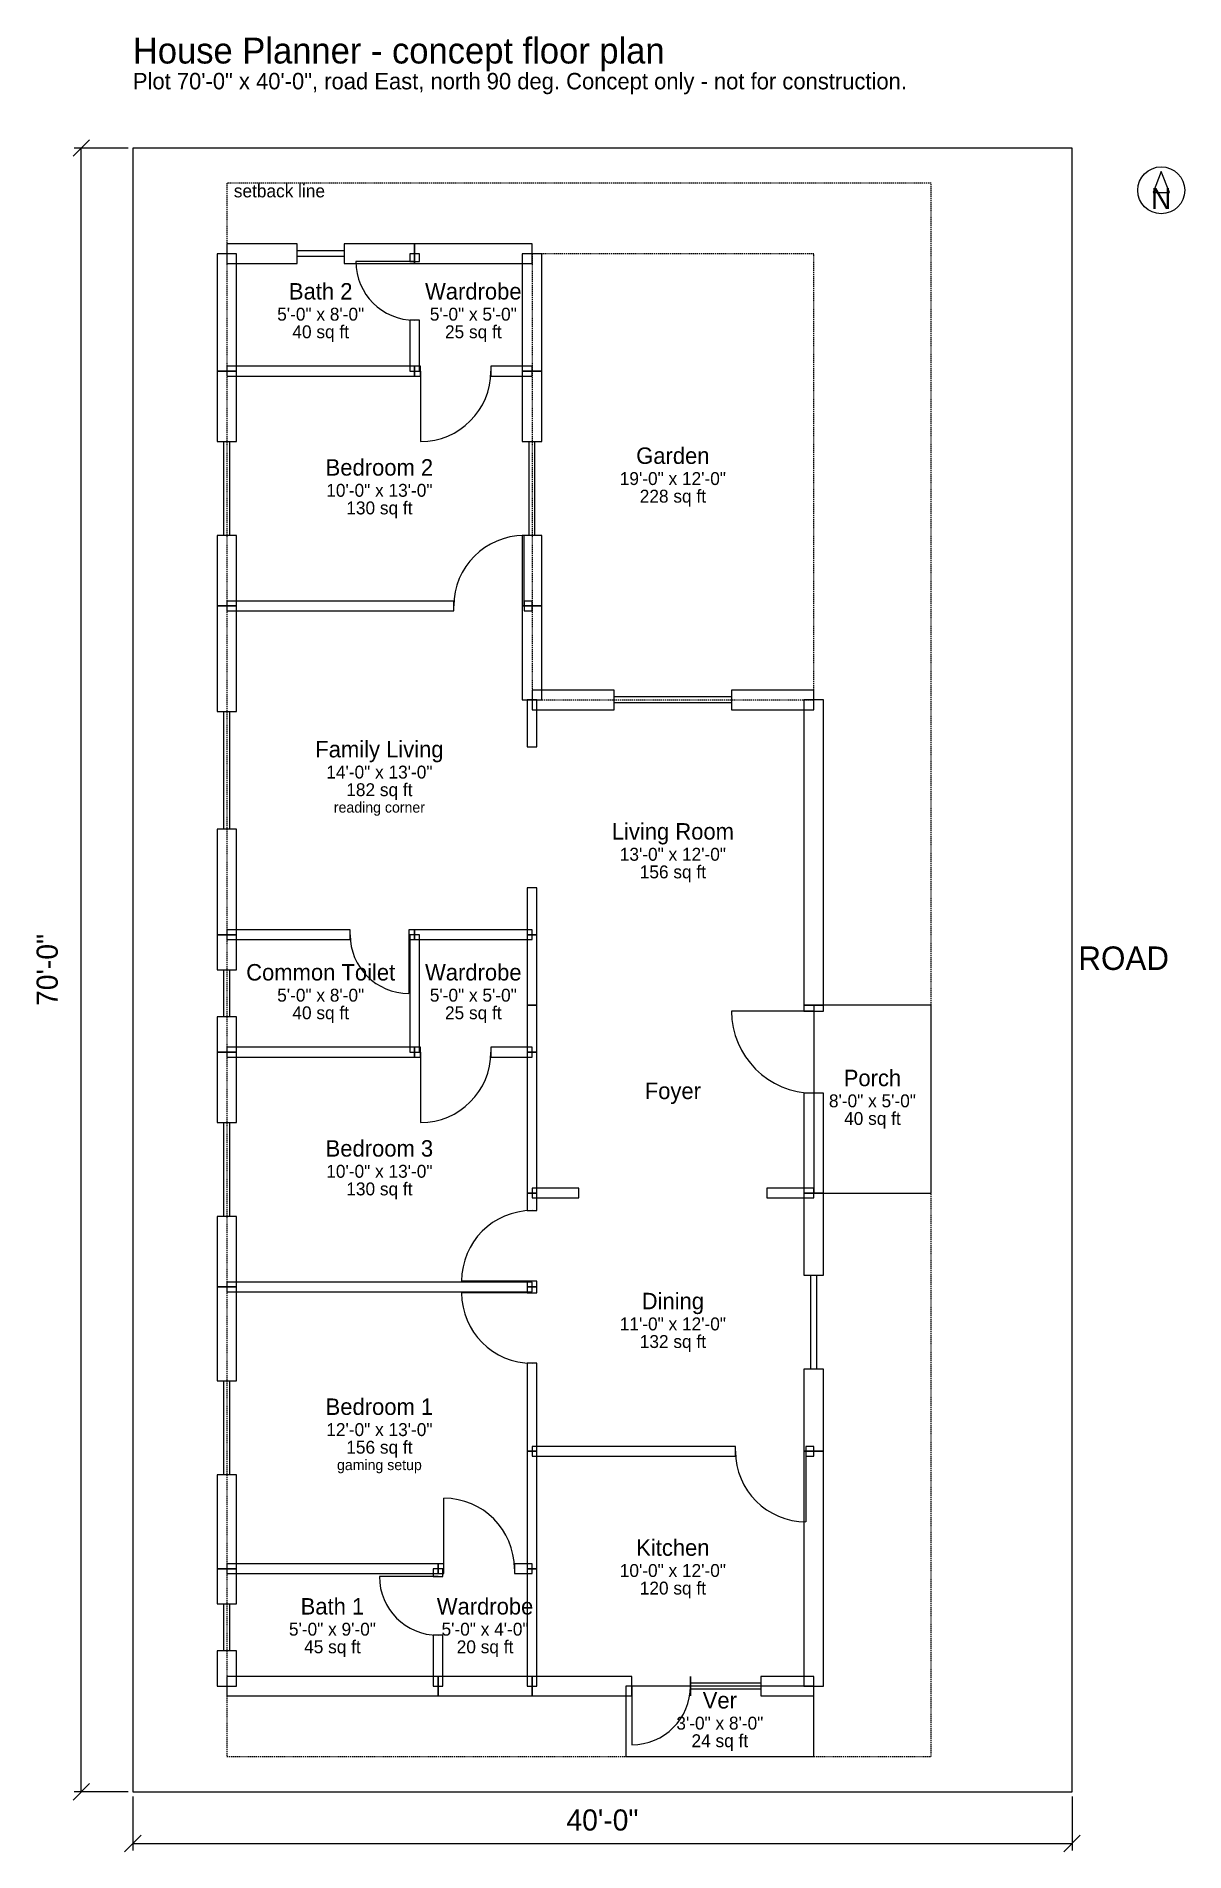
# Model space of a CAD drawing. Header units: inches. Extents: x -49 to 538, y -31 to 897.
import ezdxf
from ezdxf.enums import TextEntityAlignment as Align

# ---------------------------------------------------------------- set-up
doc = ezdxf.new("R2010")
doc.units = ezdxf.units.IN
doc.linetypes.add('DASHED', pattern=[1, 0.6, -0.4])
for name, color, linetype in [('DIMS', 1, 'CONTINUOUS'), ('DOORS', 2, 'CONTINUOUS'), ('LANDSCAPE', 94, 'CONTINUOUS'), ('NORTH', 7, 'CONTINUOUS'), ('PLOT', 8, 'CONTINUOUS'), ('ROAD', 8, 'CONTINUOUS'), ('SETBACK', 6, 'DASHED'), ('TEXT', 3, 'CONTINUOUS'), ('VERANDA', 30, 'CONTINUOUS'), ('WALLS', 7, 'CONTINUOUS'), ('WINDOWS', 4, 'CONTINUOUS')]:
    doc.layers.add(name, color=color, linetype=linetype)

msp = doc.modelspace()

# ---------------------------------------------------------------- linework, layer by layer
at = {"layer": 'DIMS'}
for p, q in [((-30.6, 835.8), (-22.2, 844.2)), ((-2.4, 840), (-30, 840)), ((-26.4, 0), (-26.4, 840)), ((-30.6, -4.2), (-22.2, 4.2)), ((-2.4, 0), (-30, 0)), ((0, -2.4), (0, -30)), ((480, -2.4), (480, -30)), ((-4.2, -30.6), (4.2, -22.2)), ((0, -26.4), (480, -26.4)), ((475.8, -30.6), (484.2, -22.2))]:
    msp.add_line(p, q, dxfattribs=at)
at = {"layer": 'DOORS'}
for p, q in [((144, 782), (114, 782)), ((147, 726), (147, 690)), ((200, 606), (200, 642)), ((141, 438), (141, 408)), ((348, 399), (306, 399)), ((147, 378), (147, 342)), ((204, 261), (168, 261)), ((204, 255), (168, 255)), ((344, 174), (344, 138)), ((159, 114), (159, 150)), ((156, 110), (126, 110)), ((255, 54), (255, 24))]:
    msp.add_line(p, q, dxfattribs=at)
for centre, radius, start, end in [((144, 782), 30, 180, 270), ((147, 726), 36, 270, 0), ((200, 606), 36, 90, 180), ((141, 438), 30, 180, 270), ((348, 399), 42, 180, 270), ((147, 378), 36, 270, 0), ((204, 261), 36, 90, 180), ((204, 255), 36, 180, 270), ((344, 174), 36, 180, 270), ((159, 114), 36, 0, 90), ((156, 110), 30, 180, 270), ((255, 54), 30, 270, 0)]:
    msp.add_arc(centre, radius, start, end, dxfattribs=at)
at = {"layer": 'LANDSCAPE', "linetype": 'DASHED'}
for p, q in [((348, 786), (204, 786)), ((204, 786), (204, 558)), ((348, 558), (348, 786)), ((204, 558), (348, 558))]:
    msp.add_line(p, q, dxfattribs=at)
at = {"layer": 'NORTH'}
for p, q in [((525.6, 828), (521.4, 817.2)), ((529.8, 817.2), (525.6, 828)), ((521.4, 817.2), (529.8, 817.2))]:
    msp.add_line(p, q, dxfattribs=at)
msp.add_circle((525.6, 818.4), 12, dxfattribs=at)
at = {"layer": 'PLOT'}
for p, q in [((480, 840), (0, 840)), ((0, 840), (0, 0)), ((480, 0), (480, 840)), ((0, 0), (480, 0))]:
    msp.add_line(p, q, dxfattribs=at)
at = {"layer": 'ROAD'}
msp.add_line((480, 0), (480, 840), dxfattribs=at)
at = {"layer": 'SETBACK'}
for p, q in [((408, 822), (48, 822)), ((48, 822), (48, 18)), ((408, 18), (408, 822)), ((48, 18), (408, 18))]:
    msp.add_line(p, q, dxfattribs=at)
at = {"layer": 'VERANDA'}
for p, q in [((408, 402), (348, 402)), ((348, 402), (348, 306)), ((408, 306), (408, 402)), ((348, 306), (408, 306)), ((348, 54), (252, 54)), ((252, 54), (252, 18)), ((348, 18), (348, 54)), ((252, 18), (348, 18))]:
    msp.add_line(p, q, dxfattribs=at)
at = {"layer": 'WALLS'}
for p, q in [((84, 791), (48, 791)), ((48, 791), (48, 781)), ((84, 781), (84, 791)), ((144, 791), (108, 791)), ((108, 791), (108, 781)), ((144, 781), (144, 791)), ((204, 791), (144, 791)), ((144, 791), (144, 781)), ((204, 781), (204, 791)), ((53, 786), (43, 786)), ((43, 786), (43, 726)), ((48, 781), (84, 781)), ((53, 726), (53, 786)), ((108, 781), (144, 781)), ((146.5, 786), (141.5, 786)), ((141.5, 786), (141.5, 782)), ((146.5, 786), (141.5, 786)), ((141.5, 786), (141.5, 782)), ((141.5, 782), (146.5, 782)), ((141.5, 782), (146.5, 782)), ((144, 781), (204, 781)), ((146.5, 782), (146.5, 786)), ((146.5, 782), (146.5, 786)), ((209, 786), (199, 786)), ((199, 786), (199, 726)), ((209, 726), (209, 786)), ((146.5, 752), (141.5, 752)), ((141.5, 752), (141.5, 726)), ((146.5, 752), (141.5, 752)), ((141.5, 752), (141.5, 726)), ((146.5, 726), (146.5, 752)), ((146.5, 726), (146.5, 752)), ((53, 726), (43, 726)), ((43, 726), (43, 690)), ((43, 726), (53, 726)), ((144, 728.5), (48, 728.5)), ((48, 728.5), (48, 723.5)), ((144, 728.5), (48, 728.5)), ((48, 728.5), (48, 723.5)), ((53, 690), (53, 726)), ((141.5, 726), (146.5, 726)), ((141.5, 726), (146.5, 726)), ((144, 723.5), (144, 728.5)), ((147, 728.5), (144, 728.5)), ((144, 728.5), (144, 723.5)), ((144, 723.5), (144, 728.5)), ((147, 728.5), (144, 728.5)), ((144, 728.5), (144, 723.5)), ((147, 723.5), (147, 728.5)), ((147, 723.5), (147, 728.5)), ((204, 728.5), (183, 728.5)), ((183, 728.5), (183, 723.5)), ((204, 728.5), (183, 728.5)), ((183, 728.5), (183, 723.5)), ((209, 726), (199, 726)), ((199, 726), (199, 690)), ((199, 726), (209, 726)), ((204, 723.5), (204, 728.5)), ((204, 723.5), (204, 728.5)), ((209, 690), (209, 726)), ((48, 723.5), (144, 723.5)), ((48, 723.5), (144, 723.5)), ((144, 723.5), (147, 723.5)), ((144, 723.5), (147, 723.5)), ((183, 723.5), (204, 723.5)), ((183, 723.5), (204, 723.5)), ((43, 690), (53, 690)), ((199, 690), (209, 690)), ((53, 642), (43, 642)), ((43, 642), (43, 606)), ((53, 606), (53, 642)), ((209, 642), (199, 642)), ((199, 642), (199, 606)), ((209, 606), (209, 642)), ((53, 606), (43, 606)), ((43, 606), (43, 552)), ((43, 606), (53, 606)), ((164, 608.5), (48, 608.5)), ((48, 608.5), (48, 603.5)), ((164, 608.5), (48, 608.5)), ((48, 608.5), (48, 603.5)), ((48, 603.5), (164, 603.5)), ((48, 603.5), (164, 603.5)), ((53, 552), (53, 606)), ((164, 603.5), (164, 608.5)), ((164, 603.5), (164, 608.5)), ((209, 606), (199, 606)), ((199, 606), (199, 558)), ((199, 606), (209, 606)), ((204, 608.5), (200, 608.5)), ((200, 608.5), (200, 603.5)), ((204, 608.5), (200, 608.5)), ((200, 608.5), (200, 603.5)), ((200, 603.5), (204, 603.5)), ((200, 603.5), (204, 603.5)), ((204, 603.5), (204, 608.5)), ((204, 603.5), (204, 608.5)), ((209, 558), (209, 606)), ((199, 558), (209, 558)), ((206.5, 558), (201.5, 558)), ((201.5, 558), (201.5, 534)), ((206.5, 558), (201.5, 558)), ((201.5, 558), (201.5, 534)), ((246, 563), (204, 563)), ((204, 563), (204, 553)), ((206.5, 534), (206.5, 558)), ((206.5, 534), (206.5, 558)), ((246, 553), (246, 563)), ((348, 563), (306, 563)), ((306, 563), (306, 553)), ((353, 558), (343, 558)), ((343, 558), (343, 402)), ((348, 553), (348, 563)), ((353, 402), (353, 558)), ((43, 552), (53, 552)), ((204, 553), (246, 553)), ((306, 553), (348, 553)), ((201.5, 534), (206.5, 534)), ((201.5, 534), (206.5, 534)), ((53, 492), (43, 492)), ((43, 492), (43, 438)), ((53, 438), (53, 492)), ((206.5, 462), (201.5, 462)), ((201.5, 462), (201.5, 438)), ((206.5, 462), (201.5, 462)), ((201.5, 462), (201.5, 438)), ((206.5, 438), (206.5, 462)), ((206.5, 438), (206.5, 462)), ((53, 438), (43, 438)), ((43, 438), (43, 420)), ((43, 438), (53, 438)), ((111, 440.5), (48, 440.5)), ((48, 440.5), (48, 435.5)), ((111, 440.5), (48, 440.5)), ((48, 440.5), (48, 435.5)), ((53, 420), (53, 438)), ((111, 435.5), (111, 440.5)), ((111, 435.5), (111, 440.5)), ((144, 440.5), (141, 440.5)), ((141, 440.5), (141, 435.5)), ((144, 440.5), (141, 440.5)), ((141, 440.5), (141, 435.5)), ((146.5, 438), (141.5, 438)), ((141.5, 438), (141.5, 378)), ((146.5, 438), (141.5, 438)), ((141.5, 438), (141.5, 378)), ((144, 435.5), (144, 440.5)), ((204, 440.5), (144, 440.5)), ((144, 440.5), (144, 435.5)), ((144, 435.5), (144, 440.5)), ((204, 440.5), (144, 440.5)), ((144, 440.5), (144, 435.5)), ((146.5, 378), (146.5, 438)), ((146.5, 378), (146.5, 438)), ((206.5, 438), (201.5, 438)), ((201.5, 438), (201.5, 402)), ((201.5, 438), (206.5, 438)), ((206.5, 438), (201.5, 438)), ((201.5, 438), (201.5, 402)), ((201.5, 438), (206.5, 438)), ((204, 435.5), (204, 440.5)), ((204, 435.5), (204, 440.5)), ((206.5, 402), (206.5, 438)), ((206.5, 402), (206.5, 438)), ((48, 435.5), (111, 435.5)), ((48, 435.5), (111, 435.5)), ((141, 435.5), (144, 435.5)), ((141, 435.5), (144, 435.5)), ((144, 435.5), (204, 435.5)), ((144, 435.5), (204, 435.5)), ((43, 420), (53, 420)), ((206.5, 402), (201.5, 402)), ((201.5, 402), (201.5, 378)), ((201.5, 402), (206.5, 402)), ((206.5, 402), (201.5, 402)), ((201.5, 402), (201.5, 378)), ((201.5, 402), (206.5, 402)), ((206.5, 378), (206.5, 402)), ((206.5, 378), (206.5, 402)), ((353, 402), (343, 402)), ((343, 402), (343, 399)), ((343, 402), (353, 402)), ((343, 399), (353, 399)), ((353, 399), (353, 402)), ((53, 396), (43, 396)), ((43, 396), (43, 378)), ((53, 378), (53, 396)), ((144, 380.5), (48, 380.5)), ((48, 380.5), (48, 375.5)), ((144, 380.5), (48, 380.5)), ((48, 380.5), (48, 375.5)), ((144, 375.5), (144, 380.5)), ((147, 380.5), (144, 380.5)), ((144, 380.5), (144, 375.5)), ((144, 375.5), (144, 380.5)), ((147, 380.5), (144, 380.5)), ((144, 380.5), (144, 375.5)), ((147, 375.5), (147, 380.5)), ((147, 375.5), (147, 380.5)), ((204, 380.5), (183, 380.5)), ((183, 380.5), (183, 375.5)), ((204, 380.5), (183, 380.5)), ((183, 380.5), (183, 375.5)), ((204, 375.5), (204, 380.5)), ((204, 375.5), (204, 380.5)), ((53, 378), (43, 378)), ((43, 378), (43, 342)), ((43, 378), (53, 378)), ((48, 375.5), (144, 375.5)), ((48, 375.5), (144, 375.5)), ((53, 342), (53, 378)), ((141.5, 378), (146.5, 378)), ((141.5, 378), (146.5, 378)), ((144, 375.5), (147, 375.5)), ((144, 375.5), (147, 375.5)), ((183, 375.5), (204, 375.5)), ((183, 375.5), (204, 375.5)), ((206.5, 378), (201.5, 378)), ((201.5, 378), (201.5, 306)), ((201.5, 378), (206.5, 378)), ((206.5, 378), (201.5, 378)), ((201.5, 378), (201.5, 306)), ((201.5, 378), (206.5, 378)), ((206.5, 306), (206.5, 378)), ((206.5, 306), (206.5, 378)), ((353, 357), (343, 357)), ((343, 357), (343, 306)), ((353, 306), (353, 357)), ((43, 342), (53, 342)), ((228, 308.5), (204, 308.5)), ((204, 308.5), (204, 303.5)), ((228, 308.5), (204, 308.5)), ((204, 308.5), (204, 303.5)), ((228, 303.5), (228, 308.5)), ((228, 303.5), (228, 308.5)), ((348, 308.5), (324, 308.5)), ((324, 308.5), (324, 303.5)), ((348, 308.5), (324, 308.5)), ((324, 308.5), (324, 303.5)), ((348, 303.5), (348, 308.5)), ((348, 303.5), (348, 308.5)), ((206.5, 306), (201.5, 306)), ((201.5, 306), (201.5, 297)), ((201.5, 306), (206.5, 306)), ((206.5, 306), (201.5, 306)), ((201.5, 306), (201.5, 297)), ((201.5, 306), (206.5, 306)), ((201.5, 297), (206.5, 297)), ((201.5, 297), (206.5, 297)), ((204, 303.5), (228, 303.5)), ((204, 303.5), (228, 303.5)), ((206.5, 297), (206.5, 306)), ((206.5, 297), (206.5, 306)), ((324, 303.5), (348, 303.5)), ((324, 303.5), (348, 303.5)), ((353, 306), (343, 306)), ((343, 306), (343, 264)), ((343, 306), (353, 306)), ((353, 264), (353, 306)), ((53, 294), (43, 294)), ((43, 294), (43, 258)), ((53, 258), (53, 294)), ((204, 260.5), (48, 260.5)), ((48, 260.5), (48, 255.5)), ((204, 260.5), (48, 260.5)), ((48, 260.5), (48, 255.5)), ((206.5, 261), (201.5, 261)), ((201.5, 261), (201.5, 258)), ((206.5, 261), (201.5, 261)), ((201.5, 261), (201.5, 258)), ((204, 255.5), (204, 260.5)), ((204, 255.5), (204, 260.5)), ((206.5, 258), (206.5, 261)), ((206.5, 258), (206.5, 261)), ((343, 264), (353, 264)), ((53, 258), (43, 258)), ((43, 258), (43, 210)), ((43, 258), (53, 258)), ((48, 255.5), (204, 255.5)), ((48, 255.5), (204, 255.5)), ((53, 210), (53, 258)), ((206.5, 258), (201.5, 258)), ((201.5, 258), (201.5, 255)), ((201.5, 258), (206.5, 258)), ((206.5, 258), (201.5, 258)), ((201.5, 258), (201.5, 255)), ((201.5, 258), (206.5, 258)), ((201.5, 255), (206.5, 255)), ((201.5, 255), (206.5, 255)), ((206.5, 255), (206.5, 258)), ((206.5, 255), (206.5, 258)), ((206.5, 219), (201.5, 219)), ((201.5, 219), (201.5, 174)), ((206.5, 219), (201.5, 219)), ((201.5, 219), (201.5, 174)), ((206.5, 174), (206.5, 219)), ((206.5, 174), (206.5, 219)), ((353, 216), (343, 216)), ((343, 216), (343, 174)), ((353, 174), (353, 216)), ((43, 210), (53, 210)), ((308, 176.5), (204, 176.5)), ((204, 176.5), (204, 171.5)), ((308, 176.5), (204, 176.5)), ((204, 176.5), (204, 171.5)), ((308, 171.5), (308, 176.5)), ((308, 171.5), (308, 176.5)), ((348, 176.5), (344, 176.5)), ((344, 176.5), (344, 171.5)), ((348, 176.5), (344, 176.5)), ((344, 176.5), (344, 171.5)), ((348, 171.5), (348, 176.5)), ((348, 171.5), (348, 176.5)), ((206.5, 174), (201.5, 174)), ((201.5, 174), (201.5, 114)), ((201.5, 174), (206.5, 174)), ((206.5, 174), (201.5, 174)), ((201.5, 174), (201.5, 114)), ((201.5, 174), (206.5, 174)), ((204, 171.5), (308, 171.5)), ((204, 171.5), (308, 171.5)), ((206.5, 114), (206.5, 174)), ((206.5, 114), (206.5, 174)), ((353, 174), (343, 174)), ((343, 174), (343, 54)), ((343, 174), (353, 174)), ((344, 171.5), (348, 171.5)), ((344, 171.5), (348, 171.5)), ((353, 54), (353, 174)), ((53, 162), (43, 162)), ((43, 162), (43, 114)), ((53, 114), (53, 162)), ((53, 114), (43, 114)), ((43, 114), (43, 96)), ((43, 114), (53, 114)), ((156, 116.5), (48, 116.5)), ((48, 116.5), (48, 111.5)), ((156, 116.5), (48, 116.5)), ((48, 116.5), (48, 111.5)), ((48, 111.5), (156, 111.5)), ((48, 111.5), (156, 111.5)), ((53, 96), (53, 114)), ((158.5, 114), (153.5, 114)), ((153.5, 114), (153.5, 110)), ((158.5, 114), (153.5, 114)), ((153.5, 114), (153.5, 110)), ((156, 111.5), (156, 116.5)), ((159, 116.5), (156, 116.5)), ((156, 116.5), (156, 111.5)), ((156, 111.5), (156, 116.5)), ((159, 116.5), (156, 116.5)), ((156, 116.5), (156, 111.5)), ((156, 111.5), (159, 111.5)), ((156, 111.5), (159, 111.5)), ((158.5, 110), (158.5, 114)), ((158.5, 110), (158.5, 114)), ((159, 111.5), (159, 116.5)), ((159, 111.5), (159, 116.5)), ((204, 116.5), (195, 116.5)), ((195, 116.5), (195, 111.5)), ((204, 116.5), (195, 116.5)), ((195, 116.5), (195, 111.5)), ((195, 111.5), (204, 111.5)), ((195, 111.5), (204, 111.5)), ((206.5, 114), (201.5, 114)), ((201.5, 114), (201.5, 54)), ((201.5, 114), (206.5, 114)), ((206.5, 114), (201.5, 114)), ((201.5, 114), (201.5, 54)), ((201.5, 114), (206.5, 114)), ((204, 111.5), (204, 116.5)), ((204, 111.5), (204, 116.5)), ((206.5, 54), (206.5, 114)), ((206.5, 54), (206.5, 114)), ((153.5, 110), (158.5, 110)), ((153.5, 110), (158.5, 110)), ((43, 96), (53, 96)), ((158.5, 80), (153.5, 80)), ((153.5, 80), (153.5, 54)), ((158.5, 80), (153.5, 80)), ((153.5, 80), (153.5, 54)), ((158.5, 54), (158.5, 80)), ((158.5, 54), (158.5, 80)), ((53, 72), (43, 72)), ((43, 72), (43, 54)), ((53, 54), (53, 72)), ((156, 59), (48, 59)), ((48, 59), (48, 49)), ((156, 49), (156, 59)), ((204, 59), (156, 59)), ((156, 59), (156, 49)), ((255, 59), (204, 59)), ((204, 59), (204, 49)), ((204, 49), (204, 59)), ((255, 49), (255, 59)), ((285, 49), (285, 59)), ((285, 59), (285, 59)), ((285, 59), (285, 49)), ((348, 59), (321, 59)), ((321, 59), (321, 49)), ((348, 49), (348, 59)), ((43, 54), (53, 54)), ((48, 49), (156, 49)), ((153.5, 54), (158.5, 54)), ((153.5, 54), (158.5, 54)), ((156, 49), (204, 49)), ((201.5, 54), (206.5, 54)), ((201.5, 54), (206.5, 54)), ((204, 49), (255, 49)), ((285, 49), (285, 49)), ((321, 49), (348, 49)), ((343, 54), (353, 54))]:
    msp.add_line(p, q, dxfattribs=at)
at = {"layer": 'WINDOWS'}
for p, q in [((108, 787.5), (84, 787.5)), ((108, 784.5), (84, 784.5)), ((46.5, 642), (46.5, 690)), ((49.5, 642), (49.5, 690)), ((202.5, 642), (202.5, 690)), ((205.5, 642), (205.5, 690)), ((306, 559.5), (246, 559.5)), ((46.5, 492), (46.5, 552)), ((49.5, 492), (49.5, 552)), ((306, 556.5), (246, 556.5)), ((46.5, 396), (46.5, 420)), ((49.5, 396), (49.5, 420)), ((46.5, 294), (46.5, 342)), ((49.5, 294), (49.5, 342)), ((346.5, 216), (346.5, 264)), ((349.5, 216), (349.5, 264)), ((46.5, 162), (46.5, 210)), ((49.5, 162), (49.5, 210)), ((46.5, 72), (46.5, 96)), ((49.5, 72), (49.5, 96)), ((321, 55.5), (285, 55.5)), ((321, 52.5), (285, 52.5))]:
    msp.add_line(p, q, dxfattribs=at)

# ---------------------------------------------------------------- texts
at = {"layer": 'DIMS'}
msp.add_text('70\'-0"', height=10.8, rotation=90, dxfattribs=at).set_placement((-38.4, 420), align=Align.CENTER)
msp.add_text('40\'-0"', height=10.8, dxfattribs=at).set_placement((240, -19.8), align=Align.CENTER)
at = {"layer": 'NORTH'}
msp.add_text('N', height=10.8, dxfattribs=at).set_placement((525.6, 808.8), align=Align.CENTER)
at = {"layer": 'ROAD'}
msp.add_text('ROAD', height=12, dxfattribs=at).set_placement((506.4, 420), align=Align.CENTER)
at = {"layer": 'TEXT'}
for s, height, p in [('House Planner - concept floor plan', 13.2, (0, 883.2)), ('Plot 70\'-0" x 40\'-0", road East, north 90 deg. Concept only - not for construction.', 8.4, (0, 870)), ('setback line', 6.6, (51.6, 814.8))]:
    msp.add_text(s, height=height, dxfattribs=at).set_placement(p)
for s, height, p in [('Bath 2', 8.4, (96, 762.6)), ('Wardrobe', 8.4, (174, 762.6)), ('5\'-0" x 8\'-0"', 6.6, (96, 751.8)), ('5\'-0" x 5\'-0"', 6.6, (174, 751.8)), ('40 sq ft', 6.6, (96, 742.8)), ('25 sq ft', 6.6, (174, 742.8)), ('Garden', 8.4, (276, 678.6)), ('Bedroom 2', 8.4, (126, 672.6)), ('10\'-0" x 13\'-0"', 6.6, (126, 661.8)), ('19\'-0" x 12\'-0"', 6.6, (276, 667.8)), ('130 sq ft', 6.6, (126, 652.8)), ('228 sq ft', 6.6, (276, 658.8)), ('Family Living', 8.4, (126, 528.6)), ('14\'-0" x 13\'-0"', 6.6, (126, 517.8)), ('182 sq ft', 6.6, (126, 508.8)), ('reading corner', 5.4, (126, 500.4)), ('Living Room', 8.4, (276, 486.6)), ('13\'-0" x 12\'-0"', 6.6, (276, 475.8)), ('156 sq ft', 6.6, (276, 466.8)), ('Common Toilet', 8.4, (96, 414.6)), ('Wardrobe', 8.4, (174, 414.6)), ('5\'-0" x 8\'-0"', 6.6, (96, 403.8)), ('5\'-0" x 5\'-0"', 6.6, (174, 403.8)), ('40 sq ft', 6.6, (96, 394.8)), ('25 sq ft', 6.6, (174, 394.8)), ('Foyer', 8.4, (276, 354)), ('Porch', 8.4, (378, 360.6)), ('8\'-0" x 5\'-0"', 6.6, (378, 349.8)), ('40 sq ft', 6.6, (378, 340.8)), ('Bedroom 3', 8.4, (126, 324.6)), ('10\'-0" x 13\'-0"', 6.6, (126, 313.8)), ('130 sq ft', 6.6, (126, 304.8)), ('Dining', 8.4, (276, 246.6)), ('11\'-0" x 12\'-0"', 6.6, (276, 235.8)), ('132 sq ft', 6.6, (276, 226.8)), ('Bedroom 1', 8.4, (126, 192.6)), ('12\'-0" x 13\'-0"', 6.6, (126, 181.8)), ('156 sq ft', 6.6, (126, 172.8)), ('gaming setup', 5.4, (126, 164.4)), ('Kitchen', 8.4, (276, 120.6)), ('10\'-0" x 12\'-0"', 6.6, (276, 109.8)), ('120 sq ft', 6.6, (276, 100.8)), ('Bath 1', 8.4, (102, 90.6)), ('Wardrobe', 8.4, (180, 90.6)), ('5\'-0" x 9\'-0"', 6.6, (102, 79.8)), ('5\'-0" x 4\'-0"', 6.6, (180, 79.8)), ('45 sq ft', 6.6, (102, 70.8)), ('20 sq ft', 6.6, (180, 70.8)), ('Ver', 8.4, (300, 42.6)), ('3\'-0" x 8\'-0"', 6.6, (300, 31.8)), ('24 sq ft', 6.6, (300, 22.8))]:
    msp.add_text(s, height=height, dxfattribs=at).set_placement(p, align=Align.CENTER)

doc.saveas('drawing.dxf')
